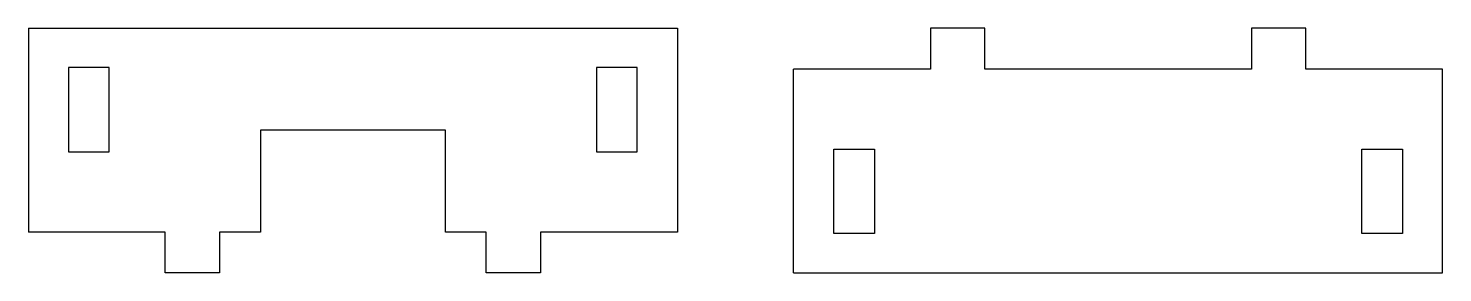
# Model space of a CAD drawing. Header units: millimetres. Extents: x 16 to 120, y 167 to 185.
import ezdxf

# ---------------------------------------------------------------- set-up
doc = ezdxf.new("R2010")
doc.units = ezdxf.units.MM

msp = doc.modelspace()

# ---------------------------------------------------------------- linework, layer by layer
at = {"extrusion": (0, 1, -2.22045e-16)}
for p, q in [((15.92, 184.57), (63.62, 184.57)), ((18.87, 175.47), (21.87, 175.47)), ((57.67, 175.47), (60.67, 175.47))]:
    msp.add_line(p, q, dxfattribs=at)
at = {"extrusion": (-1, 0, 0)}
for p, q in [((15.92, 184.57), (15.92, 169.57)), ((82.21, 184.57), (82.21, 181.57)), ((105.81, 184.57), (105.81, 181.57)), ((21.87, 175.47), (21.87, 181.67)), ((60.67, 175.47), (60.67, 181.67)), ((72.16, 166.57), (72.16, 181.57)), ((46.57, 169.57), (46.57, 177.07)), ((78.11, 175.67), (78.11, 169.47)), ((116.91, 175.67), (116.91, 169.47)), ((25.97, 166.57), (25.97, 169.57)), ((49.57, 166.57), (49.57, 169.57))]:
    msp.add_line(p, q, dxfattribs=at)
at = {"extrusion": (1, 0, 0)}
for p, q in [((63.62, 184.57), (63.62, 169.57)), ((86.21, 181.57), (86.21, 184.57)), ((109.81, 181.57), (109.81, 184.57)), ((18.87, 181.67), (18.87, 175.47)), ((57.67, 181.67), (57.67, 175.47)), ((119.86, 166.57), (119.86, 181.57)), ((32.97, 177.07), (32.97, 169.57)), ((75.11, 169.47), (75.11, 175.67)), ((113.91, 169.47), (113.91, 175.67)), ((29.97, 169.57), (29.97, 166.57)), ((53.57, 169.57), (53.57, 166.57))]:
    msp.add_line(p, q, dxfattribs=at)
for p, q in [((86.21, 184.57), (82.21, 184.57)), ((82.21, 184.57), (82.21, 181.57)), ((86.21, 181.57), (86.21, 184.57)), ((109.81, 184.57), (105.81, 184.57)), ((105.81, 184.57), (105.81, 181.57)), ((109.81, 181.57), (109.81, 184.57)), ((82.21, 181.57), (72.16, 181.57)), ((72.16, 166.57), (72.16, 181.57)), ((105.81, 181.57), (86.21, 181.57)), ((119.86, 181.57), (109.81, 181.57)), ((119.86, 166.57), (119.86, 181.57)), ((75.11, 169.47), (75.11, 175.67)), ((75.11, 175.67), (78.11, 175.67)), ((78.11, 175.67), (78.11, 169.47)), ((113.91, 169.47), (113.91, 175.67)), ((113.91, 175.67), (116.91, 175.67)), ((116.91, 175.67), (116.91, 169.47)), ((78.11, 169.47), (75.11, 169.47)), ((116.91, 169.47), (113.91, 169.47)), ((72.16, 166.57), (119.86, 166.57))]:
    msp.add_line(p, q)
at = {"extrusion": (0, -0.645122, -0.76408)}
msp.add_line((86.21, 184.57), (82.21, 184.57), dxfattribs=at)
at = {"extrusion": (0, 1, 2.22045e-16)}
for p, q in [((109.81, 184.57), (105.81, 184.57)), ((82.21, 181.57), (72.16, 181.57)), ((105.81, 181.57), (86.21, 181.57)), ((119.86, 181.57), (109.81, 181.57)), ((78.11, 169.47), (75.11, 169.47)), ((116.91, 169.47), (113.91, 169.47))]:
    msp.add_line(p, q, dxfattribs=at)
at = {"extrusion": (0, -1, 2.22045e-16)}
for p, q in [((21.87, 181.67), (18.87, 181.67)), ((60.67, 181.67), (57.67, 181.67)), ((46.57, 177.07), (32.97, 177.07)), ((25.97, 169.57), (15.92, 169.57)), ((32.97, 169.57), (29.97, 169.57)), ((49.57, 169.57), (46.57, 169.57)), ((63.62, 169.57), (53.57, 169.57)), ((29.97, 166.57), (25.97, 166.57)), ((53.57, 166.57), (49.57, 166.57))]:
    msp.add_line(p, q, dxfattribs=at)
at = {"extrusion": (0, -1, -2.22045e-16)}
for p, q in [((75.11, 175.67), (78.11, 175.67)), ((113.91, 175.67), (116.91, 175.67)), ((72.16, 166.57), (119.86, 166.57))]:
    msp.add_line(p, q, dxfattribs=at)

doc.saveas('drawing.dxf')
